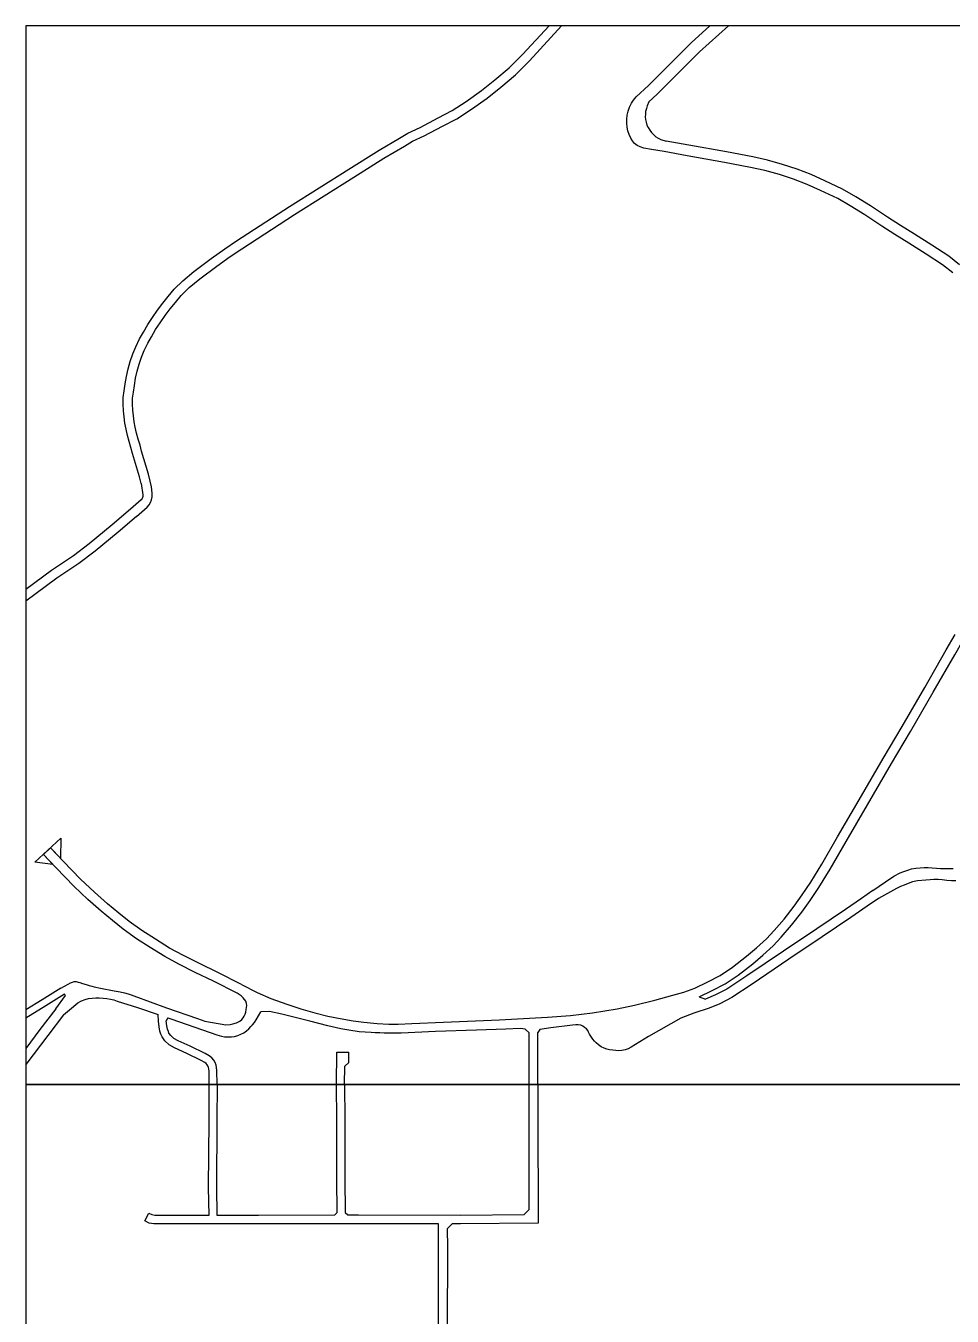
# Model space of a CAD drawing. Header units: metres. Extents: x 0 to 4000, y -99000 to -96000.
# Drawn here: x 800 to 1325, y -96731 to -96000 of the extents above; entities that cross this region are included whole.
import ezdxf

# ---------------------------------------------------------------- set-up
doc = ezdxf.new("R2010")
doc.units = ezdxf.units.M
doc.header["$LTSCALE"] = 2.5
doc.layers.add('図郭', color=7, linetype='Continuous')
doc.layers.add('道路', color=7, linetype='Continuous')

msp = doc.modelspace()

# ---------------------------------------------------------------- linework, layer by layer
at = {"layer": '図郭'}
for points in [[(800, -96600), (1600, -96600), (1600, -96000), (800, -96000)], [(800, -97200), (1600, -97200), (1600, -96600), (800, -96600)]]:
    msp.add_lwpolyline(points, close=True, dxfattribs=at)
at = {"layer": '道路'}
for points in [[(865.46, -96259.46), (864.42, -96255.52), (860.44, -96242.39), (859.65, -96239.03), (858.71, -96235.65), (857.71, -96232.28), (856.86, -96228.66), (856.19, -96225.23), (855.75, -96221.66), (855.32, -96218.16), (855.22, -96214.35), (855.3, -96210.74), (855.74, -96206.84), (856.36, -96202.95), (857.1, -96198.72), (858.07, -96194.48), (859.13, -96190.29), (860.74, -96185.84), (862.31, -96181.94), (864.49, -96177.46), (866.66, -96173.63), (869.12, -96169.24), (871.89, -96165.23), (874.75, -96161.14), (877.73, -96157.1), (880.78, -96153.36), (884.2, -96149.33), (889.06, -96144.49), (895.34, -96139.2), (905.18, -96131.88), (912.84, -96126.43), (919.54, -96121.94), (949.49, -96102.41), (983.2, -96081.33), (1000.35, -96070.54), (1011.96, -96063.63), (1016.7, -96060.79), (1023.6, -96057.55), (1033.86, -96052.23), (1041.69, -96048.05), (1049.77, -96042.91), (1058.43, -96036.72), (1065.96, -96030.68), (1074.04, -96023.87), (1081.74, -96016.22), (1096.69, -96000)], [(870.58, -96258.1), (869.52, -96254.08), (865.56, -96241.02), (864.79, -96237.71), (863.8, -96234.19), (862.84, -96230.93), (862.05, -96227.55), (861.43, -96224.39), (861.01, -96221.02), (860.61, -96217.77), (860.52, -96214.34), (860.59, -96211.09), (860.99, -96207.55), (861.59, -96203.82), (862.3, -96199.77), (863.22, -96195.72), (864.21, -96191.84), (865.7, -96187.73), (867.16, -96184.09), (869.18, -96179.93), (871.28, -96176.24), (873.63, -96172.04), (876.24, -96168.25), (879.06, -96164.23), (881.92, -96160.35), (884.86, -96156.75), (888.1, -96152.92), (892.64, -96148.4), (898.63, -96143.35), (908.29, -96136.17), (915.85, -96130.79), (922.46, -96126.36), (952.34, -96106.88), (986.01, -96085.82), (1003.11, -96075.06), (1014.68, -96068.18), (1019.2, -96065.47), (1025.95, -96062.3), (1036.33, -96056.92), (1044.37, -96052.63), (1052.73, -96047.3), (1061.63, -96040.95), (1069.33, -96034.78), (1077.62, -96027.79), (1085.56, -96019.9), (1103.82, -96000)], [(1153.09, -96033.79), (1177.24, -96009.62), (1187.92, -96000)], [(1158.04, -96038.74), (1182.08, -96014.68), (1198.41, -96000)], [(1162.06, -96071.32), (1154.72, -96070.12), (1150.38, -96069.26), (1148.41, -96068.67), (1146.64, -96067.81), (1145.2, -96066.66), (1143.98, -96065.15), (1143.1, -96063.65), (1142.16, -96061.59), (1141.48, -96059.57), (1141.08, -96057.45), (1140.81, -96055.27), (1140.8, -96052.97), (1141.07, -96050.7), (1141.62, -96048.29), (1142.39, -96046.13), (1143.55, -96043.89), (1144.59, -96042.21), (1146.14, -96040.3), (1153.09, -96033.79)], [(1158.04, -96038.74), (1153.38, -96043.18), (1152.36, -96045.33), (1151.88, -96046.87), (1151.5, -96048.49), (1151.36, -96050.17), (1151.31, -96051.68), (1151.44, -96053.13), (1151.72, -96054.69), (1152.18, -96056.25), (1152.91, -96057.71), (1153.83, -96059.19), (1154.76, -96060.49), (1156.05, -96061.77), (1157.31, -96062.85), (1158.65, -96063.71), (1160.16, -96064.47), (1163.11, -96065.42)], [(1329.52, -96135.46), (1323.33, -96130.62), (1313.7, -96124.37), (1303.87, -96118.17), (1296.06, -96113.23), (1288.7, -96108.48), (1278.98, -96102.1), (1270.63, -96096.9), (1263.16, -96092.57), (1253.14, -96087.89), (1245.39, -96084.35), (1237.33, -96081.19), (1229.07, -96078.54), (1220.6, -96076.2), (1212.23, -96074.33), (1197.37, -96071.51), (1176.01, -96067.73), (1163.11, -96065.42)], [(1325.69, -96140.09), (1319.84, -96135.5), (1310.47, -96129.42), (1300.66, -96123.25), (1292.82, -96118.29), (1285.43, -96113.51), (1275.75, -96107.16), (1267.54, -96102.04), (1260.38, -96097.9), (1250.62, -96093.33), (1243.05, -96089.87), (1235.32, -96086.84), (1227.36, -96084.29), (1219.14, -96082.02), (1211.02, -96080.21), (1196.29, -96077.41), (1174.95, -96073.63), (1162.06, -96071.32)], [(865.46, -96259.46), (866.3, -96265.72), (866.35, -96266.79), (866.06, -96267.88), (865.44, -96268.62), (859.32, -96273.99)], [(862.75, -96278.02), (868.91, -96272.72), (869.93, -96271.49), (870.75, -96270.11), (871.37, -96268.64), (871.58, -96266.92), (871.62, -96265.04), (871.48, -96263.06), (871.27, -96261.28), (870.58, -96258.1)], [(859.32, -96273.99), (848.94, -96282.84), (835.97, -96293.53), (827, -96300.4), (814.52, -96308.71), (800, -96319.43)], [(862.75, -96278.02), (852.34, -96286.9), (839.27, -96297.68), (830.09, -96304.71), (817.56, -96313.05), (800, -96326.04)], [(1179.41, -96545.33), (1186.79, -96541.87), (1193.69, -96538.15), (1200.73, -96533.54), (1208.74, -96527.35), (1214.32, -96522.59), (1219.95, -96517.4), (1224.35, -96512.77), (1230.01, -96506.22), (1235.74, -96498.97), (1240.32, -96492.53), (1245.11, -96485.32), (1251.32, -96475.14), (1260.36, -96459.61), (1272.53, -96438.72), (1286.2, -96415.28), (1296.98, -96397.12), (1309.77, -96374.95), (1321.99, -96353.73), (1326.94, -96344.99)], [(1181.75, -96550.31), (1189.26, -96546.79), (1196.51, -96542.88), (1203.93, -96538.02), (1212.2, -96531.62), (1217.96, -96526.71), (1223.81, -96521.32), (1228.42, -96516.46), (1234.25, -96509.73), (1240.14, -96502.28), (1244.86, -96495.64), (1249.75, -96488.27), (1256.05, -96477.96), (1265.11, -96462.37), (1277.28, -96441.49), (1290.95, -96418.07), (1301.73, -96399.9), (1314.53, -96377.69), (1326.77, -96356.46), (1331.52, -96348.13)], [(810.04, -96469.62), (815.42, -96475.27), (805.11, -96474), (819.89, -96460.48), (819.71, -96471.8), (814.07, -96465.88)], [(814.07, -96465.88), (810.04, -96469.62)], [(922.4, -96543.38), (908.9, -96536.52), (898.5, -96531.5), (889.34, -96526.86), (881.53, -96522.67), (873.51, -96517.64), (865.88, -96512.79), (858.58, -96507.64), (852.68, -96502.84), (846.26, -96497.52), (838.92, -96491.01), (831.05, -96483.65), (821.26, -96473.44), (814.07, -96465.88)], [(919.9, -96548.28), (906.46, -96541.45), (896.07, -96536.43), (886.8, -96531.73), (878.77, -96527.43), (870.57, -96522.29), (862.82, -96517.36), (855.25, -96512.02), (849.19, -96507.09), (842.68, -96501.7), (835.22, -96495.08), (827.18, -96487.56), (817.28, -96477.24), (810.04, -96469.62)], [(1280.39, -96490.08), (1287.58, -96485.17), (1292.3, -96482.01), (1295.75, -96480.12), (1297.84, -96479.27), (1300.12, -96478.45), (1302.29, -96477.85), (1304.77, -96477.42), (1307.25, -96477.15), (1309.44, -96477.02), (1311.65, -96477.08), (1314.04, -96477.23), (1316.43, -96477.46), (1318.78, -96477.61), (1321.22, -96477.66), (1323.41, -96477.66), (1325.87, -96477.5)], [(1327.33, -96484.62), (1324.86, -96484.49), (1322.24, -96484.3), (1319.66, -96484.09), (1317.32, -96483.88), (1314.97, -96483.79), (1312.74, -96483.95), (1310.3, -96484.15), (1305.62, -96484.61), (1302.9, -96485.18), (1300.3, -96486.05), (1298.03, -96486.97), (1295.94, -96487.85), (1293.66, -96488.95), (1283.51, -96494.61)], [(1280.39, -96490.08), (1273.98, -96494.49), (1264.82, -96500.79), (1248.57, -96511.74), (1229.6, -96524.41), (1208.89, -96538.5), (1197.53, -96545.95), (1191.15, -96549.26), (1185.37, -96551.72)], [(1283.51, -96494.61), (1277.1, -96499.02), (1267.92, -96505.34), (1251.64, -96516.31), (1232.68, -96528.97), (1211.95, -96543.08), (1200.31, -96550.7), (1193.5, -96554.24), (1187.52, -96556.78)], [(819.88, -96545.42), (809.2, -96551.98), (800, -96557.7)], [(819.88, -96545.42), (823.98, -96543.07), (825.38, -96542.38), (826.43, -96541.97), (827.41, -96541.65), (828.54, -96541.67), (829.65, -96541.91), (830.66, -96542.26), (832.16, -96542.73), (834.18, -96543.41), (835.95, -96543.91), (837.38, -96544.29), (838.82, -96544.64), (842.27, -96545.31), (850.12, -96546.85), (853.58, -96547.44), (855.97, -96548.07), (858.05, -96548.66), (859.76, -96549.23), (861.34, -96549.82), (879.82, -96556.51), (897.28, -96562.57), (901.44, -96564.03), (913.35, -96566.18), (915.98, -96566.01), (917.44, -96565.67), (919.53, -96565.01), (921.43, -96564.01), (922.52, -96563.21), (923.32, -96562.27), (923.9, -96561.26), (924.38, -96560.11), (924.79, -96558.93), (925.05, -96557.55), (925.21, -96556.31), (925.26, -96555.25), (925.1, -96554), (924.68, -96552.79), (924.09, -96551.73), (923.26, -96550.86), (922.21, -96549.82), (919.9, -96548.28)], [(922.4, -96543.38), (931.25, -96547.9), (938.95, -96551.18), (948.02, -96554.5), (956.01, -96557.15), (963.82, -96559.41), (971.18, -96561.29), (978.24, -96562.66), (985.61, -96563.94), (991.68, -96564.69), (999.33, -96565.35), (1005.83, -96565.72), (1011.17, -96565.85), (1018.89, -96565.5), (1036.9, -96564.71), (1068.57, -96563.27), (1095.9, -96561.8), (1108.88, -96560.82), (1121.27, -96559.38), (1135.26, -96557.13), (1145.24, -96555.03), (1156.7, -96552.25), (1166.91, -96549.44), (1173.07, -96547.6), (1179.41, -96545.33)], [(821.98, -96548.83), (811.3, -96555.39), (800, -96562.45)], [(816.95, -96557.09), (822.51, -96549.62), (821.98, -96548.83)], [(821.33, -96560.42), (824.69, -96557.62), (829.59, -96553.79), (831.68, -96552.65), (833.6, -96551.84), (835.5, -96551.33), (837.69, -96551), (839.8, -96550.79), (841.67, -96550.83), (843.89, -96551.03), (845.87, -96551.31), (848.11, -96551.65), (849.95, -96552.1), (851.88, -96552.68), (863.35, -96556.41), (875.15, -96560.35)], [(1181.75, -96550.31), (1185.37, -96551.72)], [(816.95, -96557.09), (808.02, -96568.86), (800, -96579.66)], [(821.33, -96560.42), (812.42, -96572.16), (800, -96588.58)], [(904.04, -96600), (903.91, -96592.35), (903.75, -96591.13), (903.56, -96590.29), (903.27, -96589.47), (902.88, -96588.8), (902.35, -96588.16), (901.51, -96587.48), (899.54, -96586.34), (891.27, -96582.41), (884.28, -96579.19), (881.36, -96577.53), (878.9, -96575.27), (877.24, -96573.04), (876.63, -96571.54), (876.05, -96569.74), (875.58, -96567.4), (875.19, -96564.16), (875.15, -96560.35)], [(880.6, -96562.17), (882.83, -96562.91), (908.29, -96571.93), (910.9, -96572.6), (912.75, -96572.95), (914.74, -96573.06), (916.61, -96572.99), (918.32, -96572.73), (920.32, -96572.2), (921.87, -96571.56), (923.59, -96570.62), (925.17, -96569.5), (926.4, -96568.45), (927.66, -96567.2), (928.63, -96566.09), (929.61, -96564.77), (930.62, -96563.31), (933.37, -96558.88)], [(1085.37, -96570.8), (1083.18, -96568.68), (1081.93, -96568.36), (1080.38, -96568.32), (1072.3, -96568.63), (1055.62, -96569.13), (1032.26, -96570.02), (1012.93, -96570.82), (1008.94, -96570.86), (1005.72, -96570.9), (1003.22, -96570.87), (1000.69, -96570.78), (998.04, -96570.69), (995.91, -96570.57), (989.11, -96570.07), (983.27, -96569.24), (978.65, -96568.49), (971.24, -96566.82), (961.08, -96564.09), (952.08, -96561.84), (945.18, -96560.13), (938.14, -96558.62), (933.37, -96558.88)], [(1187.52, -96556.78), (1178.82, -96559.64), (1171.36, -96562.32), (1153.07, -96572.72), (1143.37, -96578.85), (1141.54, -96579.84), (1139.86, -96580.4), (1137.99, -96580.73), (1136.34, -96580.83), (1134.5, -96580.77), (1132.79, -96580.6), (1131.04, -96580.31), (1129.44, -96579.95), (1127.9, -96579.38), (1126.36, -96578.56), (1124.8, -96577.46), (1123.52, -96576.41), (1122.43, -96575.37), (1121.51, -96574.21), (1120.4, -96572.67), (1119.73, -96571.5), (1119.07, -96570.29), (1118.62, -96569.42), (1117.9, -96568.48), (1116.86, -96567.6), (1115.92, -96566.94), (1114.66, -96566.42), (1113.28, -96566.21), (1111.96, -96566.24), (1109.94, -96566.38), (1097.67, -96567.84), (1091.4, -96568.84)], [(880.6, -96562.17), (879.68, -96563.87)], [(908.54, -96600), (908.4, -96592.02), (908.19, -96590.34), (907.89, -96589.04), (907.38, -96587.58), (906.58, -96586.2), (905.52, -96584.93), (904.07, -96583.76), (901.64, -96582.36), (893.18, -96578.33), (886.33, -96575.18), (884.02, -96573.87), (882.25, -96572.25), (881.19, -96570.81), (880.86, -96570), (880.41, -96568.61), (880.03, -96566.68), (879.68, -96563.87)], [(1085.44, -96600), (1085.42, -96580.65), (1085.37, -96570.8)], [(1091.4, -96568.84), (1090.36, -96570.57)], [(1090.44, -96600), (1090.42, -96580.63), (1090.36, -96570.57)], [(976.27, -96600), (976.35, -96581.64)], [(976.35, -96581.64), (983.26, -96581.68)], [(980.82, -96589.62), (983.12, -96587.5), (983.26, -96581.68)], [(980.77, -96600), (980.82, -96589.62)], [(903.89, -96674), (903.66, -96658.34), (903.92, -96620.34), (904.04, -96600)], [(908.54, -96600), (908.42, -96620.32), (908.16, -96658.32), (908.39, -96674)], [(976.63, -96672.51), (976.39, -96653.44), (976.4, -96620), (976.27, -96600)], [(980.77, -96600), (980.9, -96620.01), (980.89, -96653.41), (981.13, -96672.51)], [(1090.44, -96600), (1090.4, -96616.04), (1090.51, -96678.65), (1046.45, -96678.97), (1041.85, -96678.96)], [(1085.5, -96670.87), (1085.4, -96616.06), (1085.44, -96600)], [(867.51, -96677.24), (869.86, -96672.82)], [(1034.01, -96678.96), (988.57, -96678.91), (931.97, -96678.99), (872.62, -96679), (869.87, -96678.49), (867.51, -96677.24)], [(869.86, -96672.82), (871.54, -96673.71), (873.08, -96674), (903.89, -96674)], [(908.39, -96674), (931.97, -96673.99), (975.23, -96673.93)], [(975.23, -96673.93), (976.63, -96672.51)], [(981.13, -96672.51), (982.56, -96673.92)], [(982.56, -96673.92), (988.57, -96673.91), (1046.43, -96673.97), (1082.68, -96673.71)], [(1082.68, -96673.71), (1085.5, -96670.87)], [(1034.11, -96763.55), (1033.97, -96738.76), (1034.05, -96692.28), (1034.01, -96678.96)], [(1039.02, -96681.79), (1039.05, -96692.27), (1038.97, -96738.75), (1039.05, -96751.94)], [(1041.85, -96678.96), (1039.02, -96681.79)]]:
    msp.add_lwpolyline(points, dxfattribs=at)

doc.saveas('drawing.dxf')
